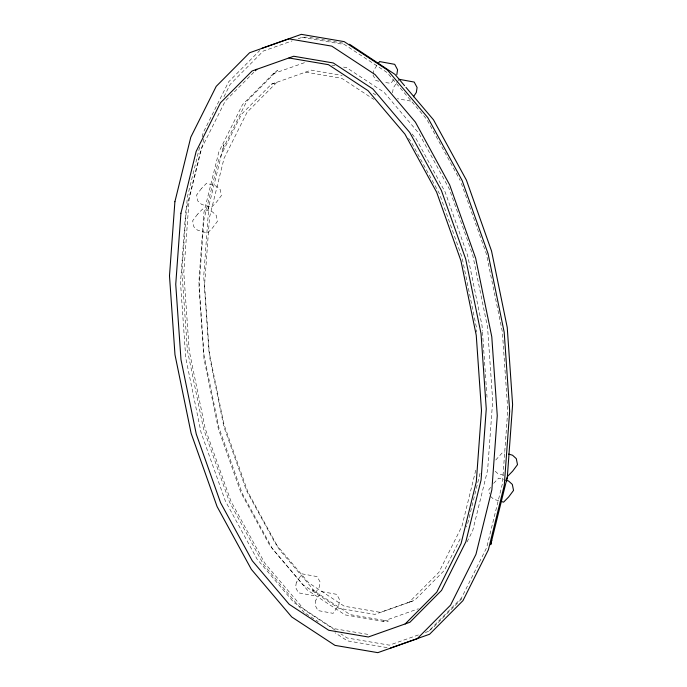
<?xml version="1.0" encoding="UTF-8"?>
<svg xmlns="http://www.w3.org/2000/svg" width="687" height="687" viewBox="0 0 687 687"><rect width="100%" height="100%" fill="white"/><g stroke="black" fill="none" stroke-linecap="round" stroke-linejoin="round"><path stroke-width="0.52" stroke-dasharray="3.44 2.58" d="M373.187 74.11L373.797 70.143L377.257 64.999M392.543 92.831L393.299 87.867L396.184 83.582M199.616 147.233L187.311 197.221L181.9 271.322L187.388 350.207L203.532 428.825L229.492 502.068L263.782 564.886L304.118 612.452M202.184 136.825L203.206 132.66L228.616 81.847L259.78 50.486M203.927 138.929L189.157 198.904L183.79 272.473L189.234 350.756L205.233 428.671L230.909 501.124L264.753 563.117L304.496 609.979L335.591 630.4M475.748 470.226L461.965 526.182L438.899 572.297L409.1 602.301L374.87 614.384L338.768 608.253L303.113 584.835L269.888 545.658L240.974 492.699L218.397 428.989L203.987 358.812L199.007 287.218L203.953 219.419L218.5 160.346L241.566 114.231L271.365 84.235L276.93 82.217L247.122 112.213L224.056 158.328L209.509 217.401L204.563 285.191L209.544 356.793L223.953 426.971L246.53 490.673L275.444 543.64L308.669 582.816L344.324 606.235L380.435 612.366L414.656 600.283L444.455 570.279L460.934 537.337M480.033 473.386L467.521 524.164L466.112 526.989M223.979 96.747L230.162 84.381L263.25 51.07L292.19 40.859M467.057 541.931L472.733 530.587L487.624 470.14L492.682 400.77L487.572 327.347L472.733 255.057L449.307 188.968L419.053 133.544L384.05 92.264L346.488 67.601L341.241 66.708M393.35 79.881L391.049 83.316L383.775 82.363M396.76 82.723L398.494 80.147M495.765 459.998L502.678 452.355L504.644 452.931M490.587 487.409L488.758 489.865L489.565 493.867M493.635 483.313L498.71 478.135L503.64 479.569M253.838 72.29L225.207 101.109L200.939 149.637L185.688 211.527L180.509 282.572L185.748 357.91L201.051 432.432L225.362 501.038L257.041 559.063L293.924 602.551L333.496 628.545L368.893 634.556M273.194 73.724L242.502 104.622L218.844 151.913L203.962 212.352L198.904 281.73L204.005 355.145L218.844 427.434L242.271 493.524L272.533 548.947L307.536 590.227L345.089 614.891L382.882 621.306L388.284 621.1L350.19 614.633L312.293 589.747L315.376 592.039L279.18 549.368L248.024 492.304L224.039 424.618L208.908 350.928L203.721 276.294L208.857 205.868L207.929 209.647L223.971 144.51L222.88 148.959L246.633 101.461L277.496 70.4L273.194 73.724L305.741 62.234M425.339 632.478L428.336 631.422L461.415 598.111L486.636 547.694L502.429 483.596L507.787 410.019L502.352 331.744L486.353 253.829L460.668 181.377M461.81 598.721L432.63 628.098L428.336 631.422M409.1 602.301L414.656 600.283M298.184 38.738L302.168 37.33L307.57 37.124L344.299 43.358M271.365 84.235L311.151 70.134L342.1 75.39M382.882 621.306L418.383 608.776M418.349 634.943L389.409 645.162L347.141 637.983L340.924 633.903M410.551 101.041L397.378 98.722M302.168 37.33L344.445 44.509L387.082 72.513L426.825 119.383L460.161 180.432M331.795 65.11L334.947 65.643M305.595 72.152L341.697 78.284L373.788 99.357M387.09 647.609L347.399 640.868L335.033 632.753M378.855 81.229L375.901 80.542L373.032 75.106M503.605 475.224L497.689 473.506L494.683 470.775M498.659 500.72L493.73 499.286L489.968 495.877M373.101 93.234L375.78 94.995M305.887 613.611L318.253 621.726M411.985 133.956L416.133 138.86L445.047 191.819L467.632 255.521L482.034 325.698L482.411 331.04M408.499 138.43L410.577 140.878L439.491 193.837L462.068 257.539L476.477 327.716M482.48 332.113L484.936 367.373M485.005 368.447L485.829 380.203M485.898 381.268L486.714 393.024M486.791 394.089L487.014 397.301M476.623 329.854L476.778 331.993M296.337 582.43L295.573 587.394L298.441 592.829L313.59 595.603L319.361 587.033L320.116 582.069L317.248 576.625L302.1 573.851L296.337 582.43M315.84 600.155L315.084 605.118L317.952 610.563L333.101 613.336L338.863 604.758L339.627 599.794L336.759 594.358L321.61 591.584L315.84 600.155M201.497 188.444L196.619 194.996L197.839 201.008L201.592 204.417L211.45 207.285L216.525 202.098L221.412 195.555L220.192 189.543L216.431 186.134L206.581 183.266L201.497 188.444M197.538 214.224L192.661 220.776L193.871 226.787L197.633 230.197L207.483 233.065L212.566 227.878L217.444 221.326L216.225 215.323L212.472 211.914L202.613 209.046L197.538 214.224"/><path stroke-width="1.03" d="M506.396 480.891L507.324 477.113L512.605 404.583L507.246 327.519L491.54 251.013L466.43 180.149L433.48 119.796L405.94 87.318M396.811 74.737L397.575 69.773L394.707 64.338L379.559 61.564L378.408 63.281M491.755 540.3L490.664 544.748L507.324 477.113M413.437 96.755L416.322 92.47L417.086 87.507L414.218 82.071L399.07 79.297M507.547 476.374L512.622 471.188L517.509 464.644L516.289 458.633L512.528 455.223L508.586 454.073M255.341 70.778L256.852 69.258M405.15 623.976L436.795 592.125L461.071 543.597L476.314 481.707L481.493 410.663L476.254 335.325L460.951 260.811L436.64 192.197L404.961 134.171L368.077 90.684L328.506 64.69L288.944 57.974M262.005 48.245L301.353 34.35L344.187 41.624L387.459 70.048L427.795 117.606L462.093 180.423L488.053 253.675L504.198 332.293L509.677 411.17L504.275 485.28L488.371 549.84L462.961 600.644L429.573 634.256L390.225 648.142M505.615 480.144L508.569 481.003L512.322 484.412L513.541 490.424L508.663 496.967L503.58 502.154L501.613 501.579M349.537 44.251L394.922 74.333L404.557 85.695M174.902 201.72L169.491 275.83L174.979 354.707L191.123 433.325L217.083 506.577L251.373 569.394L291.709 616.952L334.99 645.376L377.816 652.65L417.172 638.755L450.552 605.153L475.962 554.34L491.866 489.779L497.268 415.678L491.789 336.793L475.644 258.175L449.684 184.932L415.386 122.114L375.05 74.548L331.778 46.132L288.952 38.858L249.596 52.744L216.216 86.356L190.806 137.16L174.902 201.72M180.921 213.262L175.743 284.298L180.982 359.644L196.284 434.158L220.604 502.772L252.284 560.798L289.158 604.285L328.73 630.271L368.292 636.995L409.916 622.25L441.561 590.391L465.829 541.871L481.08 479.973L486.259 408.937L481.02 333.59L465.717 259.076L441.397 190.471L409.727 132.445L372.843 88.949L333.272 62.964L293.71 56.248L252.086 70.984L220.441 102.844L196.173 151.372L180.921 213.262"/></g></svg>
